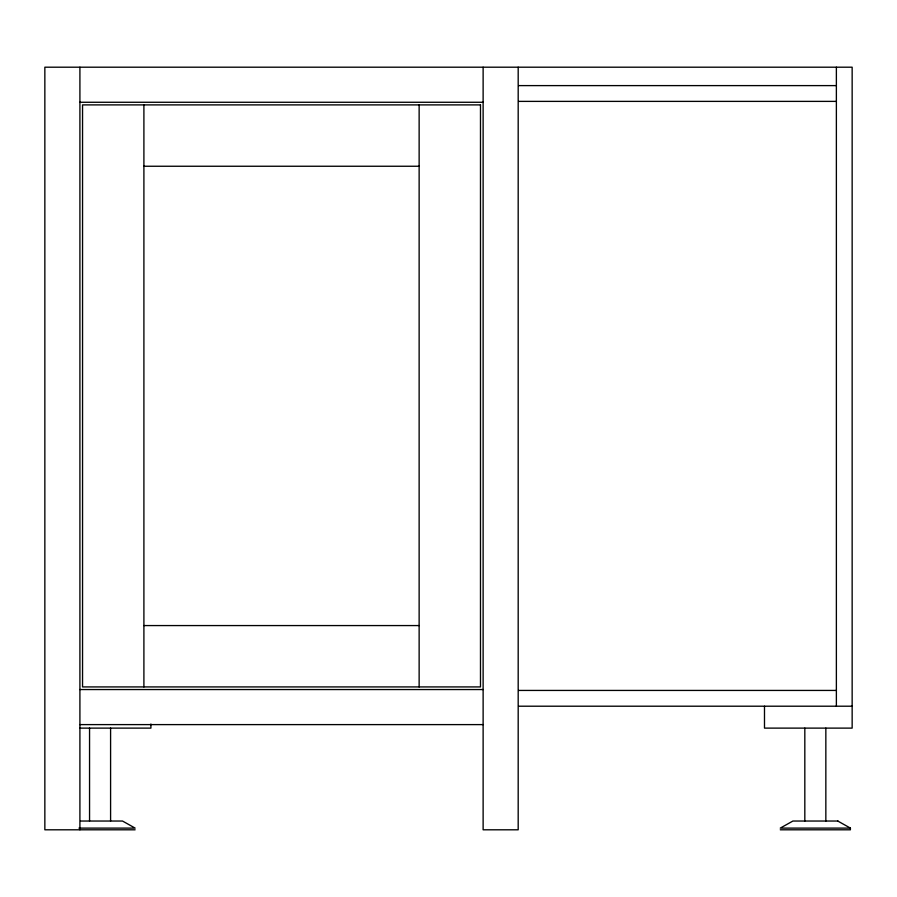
<?xml version="1.0" encoding="UTF-8"?>
<svg xmlns="http://www.w3.org/2000/svg" width="897" height="897" viewBox="0 0 897 897"><rect width="100%" height="100%" fill="white"/><g stroke="black" fill="none" stroke-linecap="round" stroke-linejoin="round"><path stroke-width="1.35" d="M518.601 85.607L836.374 85.607M518.601 101.383L836.374 101.383M79.911 102.269L483.124 102.269M143.901 166.248L419.134 166.248M143.901 625.568L419.134 625.568M79.911 689.546L483.124 689.546M518.601 690.432L836.374 690.432M518.601 706.208L852.15 706.208M79.911 724.608L483.124 724.608M79.956 728.117L150.909 728.117L150.909 724.014M80.64 821.035L122.508 821.035L135.133 828.11L78.914 828.11M837.989 821.035L792.903 821.035L780.278 828.11L850.401 828.11L850.401 829.803L780.278 829.803M135.133 829.803L44.85 829.803L44.85 67.197L852.15 67.197L852.15 728.117L764.491 728.117L764.491 706.208M837.776 821.035L850.401 828.11M836.374 67.197L836.374 706.208M825.845 728.117L825.845 821.035M804.822 728.117L804.822 821.035M518.186 67.197L518.186 829.803L483.124 829.803L483.124 67.197M419.134 104.893L419.134 686.923M143.901 104.893L143.901 686.923M110.589 728.117L110.589 821.035M89.554 728.117L89.554 821.035M79.911 67.197L79.911 829.803M480.489 104.893L82.546 104.893L82.546 686.923L480.489 686.923L480.489 104.893"/></g></svg>
